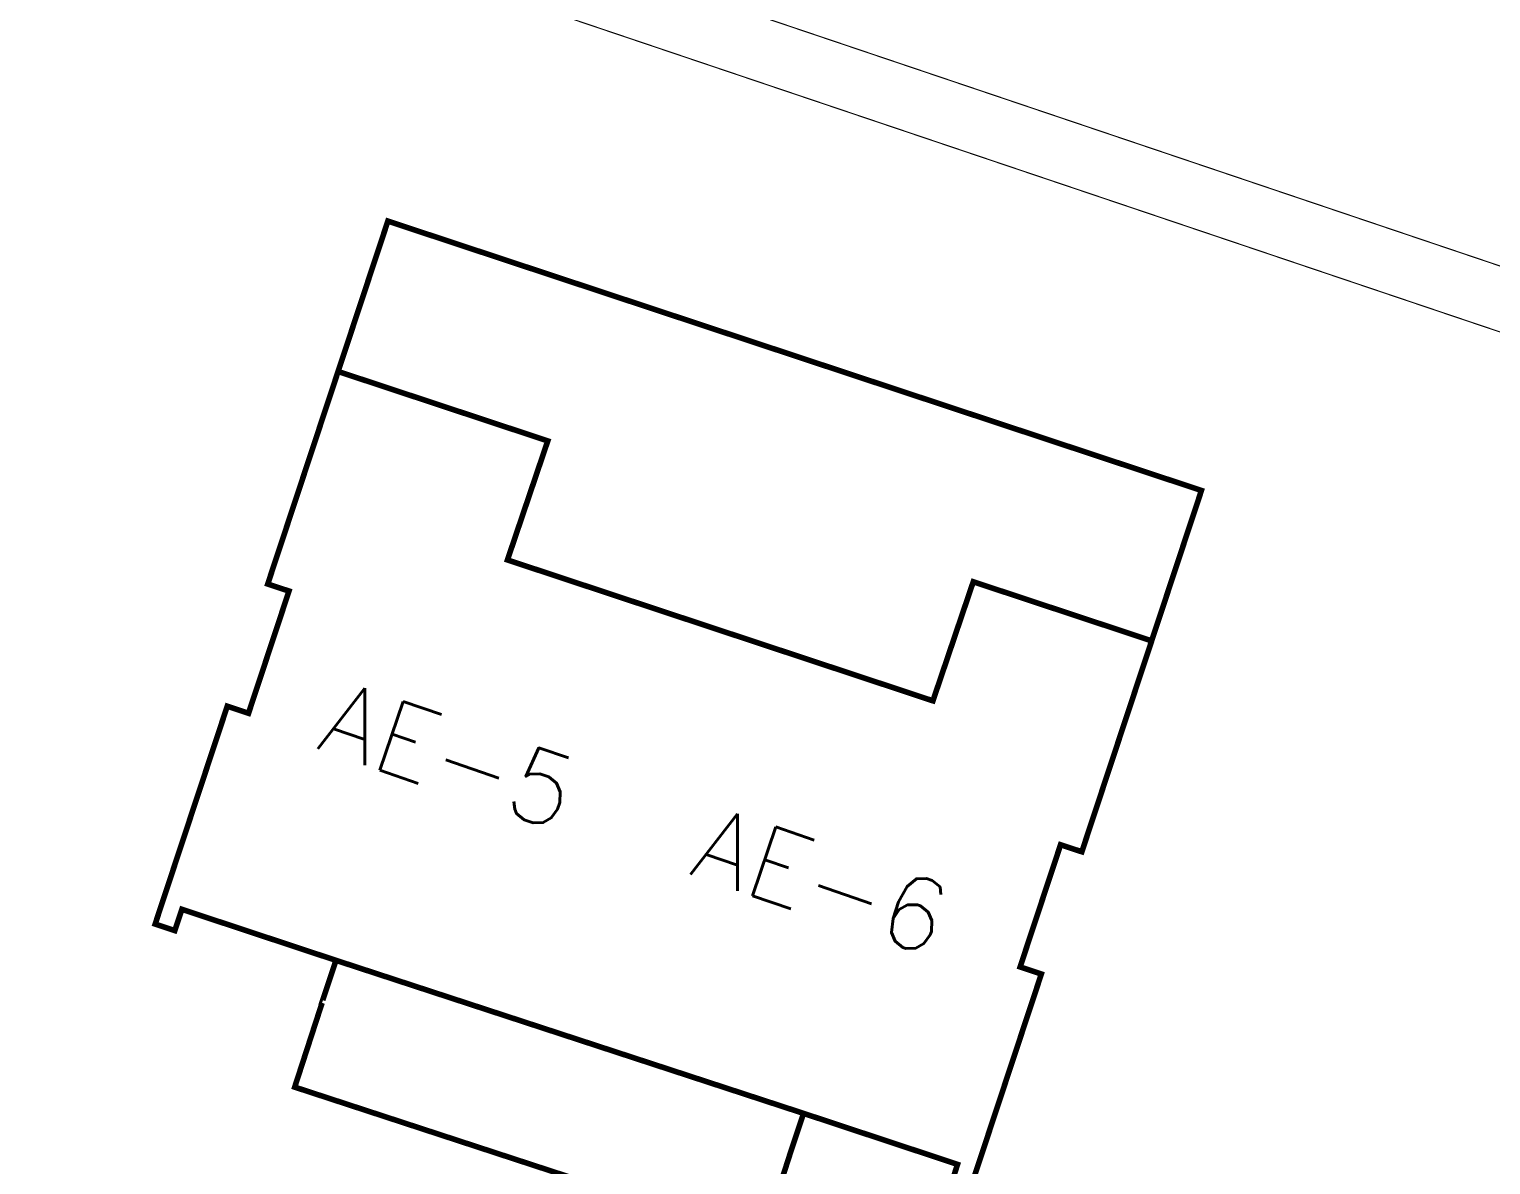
# Model space of a CAD drawing. Header units: inches. Extents: x 350994 to 353538, y 1581369 to 1583842.
# Drawn here: x 351446.09 to 351472.21, y 1583205.24 to 1583225.53 of the extents above; entities that cross this region are included whole.
import ezdxf
from ezdxf.enums import TextEntityAlignment as Align

# ---------------------------------------------------------------- set-up
doc = ezdxf.new("R2010")
doc.units = ezdxf.units.IN
doc.header["$MEASUREMENT"] = 0
for name, pattern in [('1', [0]), ('ACAD_ISO03W100', [30, 12, -18]), ('DASHDOTX2', [2, 1, -0.5, 0, -0.5])]:
    doc.linetypes.add(name, pattern=pattern)
for name, color, linetype in [('BOUNDARY', 5, 'Continuous'), ('BULDING', 5, '1'), ('CULVERT', 255, '1'), ('CW', 94, '1')]:
    doc.layers.add(name, color=color, linetype=linetype)
doc.styles.add('ROMANS', font='ROMANS.shx')

msp = doc.modelspace()

# ---------------------------------------------------------------- linework, layer by layer
at = {"layer": 'BOUNDARY', "lineweight": 5, "const_width": 0.1, "elevation": 100.418441}
for points in [[(351451.3248175193, 1583208.132044165), (351451.3208085294, 1583208.13337142), (351451.5722429178, 1583208.892832247), (351448.8191974185, 1583209.804281905), (351448.6934802243, 1583209.424551491), (351448.3422295915, 1583209.540839896), (351449.6308308319, 1583213.433076636), (351450.0105612456, 1583213.307359442), (351450.7334351121, 1583215.490809321), (351450.3537046984, 1583215.616526515), (351451.6108766401, 1583219.413830652), (351451.6108766401, 1583219.413830652), (351455.3571906055, 1583218.173540006), (351454.6365642024, 1583216.046689849), (351462.2388592251, 1583213.529801117), (351462.9594856282, 1583215.656651274), (351466.1469424532, 1583214.601381235), (351466.1469424532, 1583214.601381235), (351466.1469424532, 1583214.601381235), (351466.1469424532, 1583214.601381235), (351464.899199301, 1583210.832556878), (351464.5194688873, 1583210.958274072), (351463.7965950207, 1583208.774824193), (351464.1763254344, 1583208.649107), (351462.8877241942, 1583204.756870259)], [(351451.5722429178, 1583208.892832247), (351459.9262475484, 1583206.158676686)], [(351462.5535758536, 1583204.867496615), (351462.6792930477, 1583205.247227028), (351459.9262475484, 1583206.158676686), (351459.6814030435, 1583205.419120687), (351459.1895782232, 1583203.893552545), (351450.8355735926, 1583206.627708105), (351451.3248175195, 1583208.132044165)]]:
    msp.add_lwpolyline(points, dxfattribs=at)
at = {"layer": 'CULVERT', "color": 250, "linetype": 'DASHDOTX2', "lineweight": 5, "ltscale": 2, "const_width": 0.02}
for points in [[(351567.1137796043, 1583218.213279681), (351558.2436424205, 1583191.154282313), (351387.5344368593, 1583248.735826876), (351393.8266867524, 1583272.768966584)], [(351564.2070947409, 1583219.025830181), (351555.7302422737, 1583193.16657639), (351389.4144511289, 1583249.29448236), (351395.7086643499, 1583272.04087405)]]:
    msp.add_lwpolyline(points, dxfattribs=at)
at = {"layer": 'CW', "linetype": 'ACAD_ISO03W100', "lineweight": 5, "ltscale": 0.1, "const_width": 0.1, "elevation": 100.418441}
msp.add_lwpolyline([(351451.6108766401, 1583219.413830652), (351452.5003257887, 1583222.100423329), (351467.036391602, 1583217.287973911), (351466.1469424532, 1583214.601381235)], dxfattribs=at)

# ---------------------------------------------------------------- texts
at = {"layer": 'BULDING', "color": 0, "linetype": 'Continuous', "lineweight": 9, "style": 'ROMANS'}
for s, p in [('AE-5', (351453.5925949708, 1583212.552575495, 92.36725297230001)), ('AE-6', (351460.2515162207, 1583210.308552465, 92.36725297230001))]:
    msp.add_text(s, height=1.3, rotation=341.0931188213407, dxfattribs=at).set_placement(p, align=Align.MIDDLE_CENTER)

doc.saveas('drawing.dxf')
